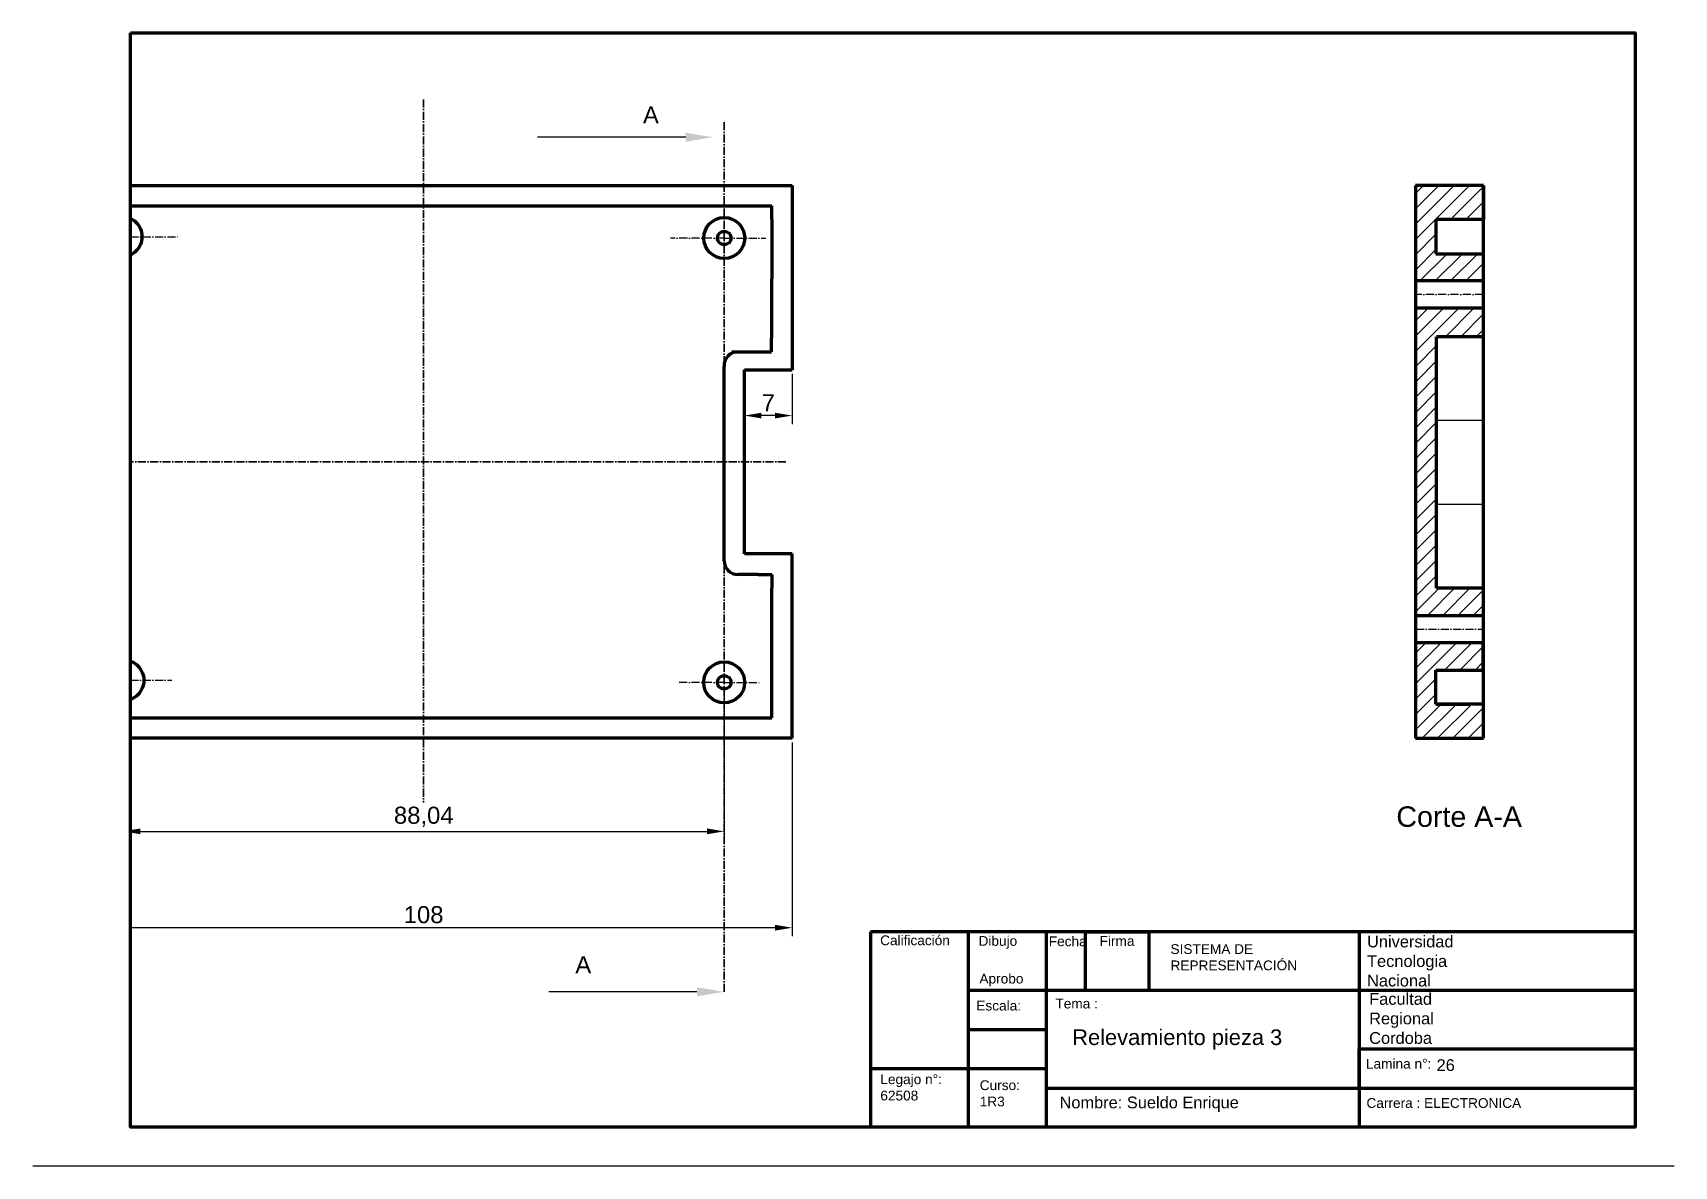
# Paper-space layout 'Presentación1' of a CAD drawing. Header units: millimetres. Extents: x -3 to 417, y -3 to 287.
# The model-space entities are those that its viewports show. They can reach past a viewport. Long polylines and large blocks are cut down to what shows.
import ezdxf
from ezdxf import colors
from ezdxf.entities.mleader import LeaderData, LeaderLine
from ezdxf.math import Vec2, Vec3

# ---------------------------------------------------------------- set-up
doc = ezdxf.new("R2010")
doc.units = ezdxf.units.MM
doc.header["$LTSCALE"] = 0.3
doc.linetypes.add('ACAD_ISO10W100', pattern=[18, 12, -3, 0, -3])
doc.layers.get('Defpoints').update_dxf_attribs({"linetype": 'ACAD_ISO10W100'})
doc.layers.add('corte', color=7, linetype='ACAD_ISO10W100', lineweight=35)
doc.layers.add('cotas', color=7, linetype='Continuous', lineweight=30)
doc.layers.add('linea gruesa', color=7, linetype='Continuous', lineweight=80, plot=False)
doc.layers.add('Sombreado', color=7, linetype='Continuous')
doc.styles.get("Standard").update_dxf_attribs({"font": 'arial.ttf'})
doc.dimstyles.new('ISO-25', dxfattribs={"dimtxt": 2.5, "dimasz": 2.5, "dimexe": 1.25, "dimexo": 0.625, "dimtad": 1, "dimtxsty": 'Standard', "dimcen": 2.5, "dimadec": 0, "dimazin": 0, "dimtfac": 1, "dimtmove": 0, "dimatfit": 3, "dimfxl": 1, "dimarcsym": 0})
pattern_1 = [(45, (1493.5325, 571.5175), (-1.122532, 1.122532), [])]

# ---------------------------------------------------------------- blocks, each defined once
blk = doc.blocks.new('*D28')
at = {"layer": 'cotas', "color": 0, "linetype": 'ByBlock', "lineweight": -2}
for p, q in [((1583.57, 719.81), (1583.57, 691.43)), ((1691.57, 719.81), (1691.57, 691.43)), ((1689.07, 692.68), (1586.07, 692.68))]:
    blk.add_line(p, q, dxfattribs=at)
at = {"layer": 'cotas', "color": 0, "linetype": 'ByBlock', "lineweight": 30}
for points in [[(1586.07, 693.1), (1586.07, 692.26), (1583.57, 692.68)], [(1689.07, 693.1), (1689.07, 692.26), (1691.57, 692.68)]]:
    blk.add_solid(points, dxfattribs=at)
at = {"layer": 'Defpoints', "color": 0, "linetype": 'ByBlock', "lineweight": 30}
for p in [(1583.57, 720.44), (1691.57, 720.44), (1583.57, 692.68)]:
    blk.add_point(p, dxfattribs=at)
at = {"layer": 'cotas', "color": 0, "linetype": 'ByBlock', "lineweight": 30, "insert": (1637.57, 694.58), "char_height": 2.5, "attachment_point": 5}
blk.add_mtext('108', dxfattribs=at)
blk = doc.blocks.new('*D29')
at = {"layer": 'cotas', "color": 0, "linetype": 'ByBlock', "lineweight": -2}
for p, q in [((1684.57, 773.81), (1684.57, 766.47)), ((1691.57, 773.81), (1691.57, 766.47)), ((1689.07, 767.72), (1687.07, 767.72))]:
    blk.add_line(p, q, dxfattribs=at)
at = {"layer": 'cotas', "color": 0, "linetype": 'ByBlock', "lineweight": 30}
for points in [[(1687.07, 768.13), (1687.07, 767.3), (1684.57, 767.72)], [(1689.07, 768.13), (1689.07, 767.3), (1691.57, 767.72)]]:
    blk.add_solid(points, dxfattribs=at)
at = {"layer": 'Defpoints', "color": 0, "linetype": 'ByBlock', "lineweight": 30}
for p in [(1684.57, 774.44), (1691.57, 774.44), (1684.57, 767.72)]:
    blk.add_point(p, dxfattribs=at)
at = {"layer": 'cotas', "color": 0, "linetype": 'ByBlock', "lineweight": 30, "insert": (1688.07, 769.59), "char_height": 2.5, "attachment_point": 5}
blk.add_mtext('7', dxfattribs=at)
blk = doc.blocks.new('*D25')
at = {"layer": 'cotas', "color": 0, "linetype": 'ByBlock', "lineweight": -2}
for p, q in [((1593.3, 793.93), (1557.21, 793.93)), ((1558.46, 791.43), (1558.46, 731.43)), ((1593.3, 728.93), (1557.21, 728.93))]:
    blk.add_line(p, q, dxfattribs=at)
at = {"layer": 'cotas', "color": 0, "linetype": 'ByBlock', "lineweight": 30}
for points in [[(1558.05, 791.43), (1558.88, 791.43), (1558.46, 793.93)], [(1558.05, 731.43), (1558.88, 731.43), (1558.46, 728.93)]]:
    blk.add_solid(points, dxfattribs=at)
at = {"layer": 'Defpoints', "color": 0, "linetype": 'ByBlock', "lineweight": 30}
for p in [(1593.93, 793.93), (1558.46, 728.93), (1593.93, 728.93)]:
    blk.add_point(p, dxfattribs=at)
at = {"layer": 'cotas', "color": 0, "linetype": 'ByBlock', "lineweight": 30, "insert": (1556.56, 761.43), "char_height": 2.5, "attachment_point": 5, "rotation": 90}
blk.add_mtext('65', dxfattribs=at)
blk = doc.blocks.new('*D26')
at = {"layer": 'cotas', "color": 0, "linetype": 'ByBlock', "lineweight": -2}
for p, q in [((1593.57, 728.3), (1593.57, 705.55)), ((1681.61, 728), (1681.61, 705.55)), ((1596.07, 706.8), (1679.11, 706.8))]:
    blk.add_line(p, q, dxfattribs=at)
at = {"layer": 'cotas', "color": 0, "linetype": 'ByBlock', "lineweight": 30}
for points in [[(1596.07, 707.22), (1596.07, 706.38), (1593.57, 706.8)], [(1679.11, 707.22), (1679.11, 706.38), (1681.61, 706.8)]]:
    blk.add_solid(points, dxfattribs=at)
at = {"layer": 'Defpoints', "color": 0, "linetype": 'ByBlock', "lineweight": 30}
for p in [(1593.57, 728.93), (1681.61, 728.63), (1681.61, 706.8)]:
    blk.add_point(p, dxfattribs=at)
at = {"layer": 'cotas', "color": 0, "linetype": 'ByBlock', "lineweight": 30, "insert": (1637.59, 708.93), "char_height": 2.5, "attachment_point": 5}
blk.add_mtext('88,04', dxfattribs=at)

msp = doc.modelspace()

# ---------------------------------------------------------------- hatches: boundary and pattern name
at = {"linetype": 'ByBlock', "lineweight": 30}
h = msp.add_hatch(dxfattribs=at)
h.set_pattern_fill('ANSI31', color=256, scale=0.5, style=0)
h.paths.add_polyline_path([(1792.828, 783.439), (1783.051, 783.439), (1783.004, 738.439), (1792.885, 738.439), (1792.885, 742.439), (1786, 742.439), (1786, 779.25), (1792.885, 779.25)])
at = {"layer": 'Sombreado', "lineweight": 30}
h = msp.add_hatch(dxfattribs=at)
h.set_pattern_fill('ANSI31', color=256, scale=0.5, style=0)
h.set_pattern_definition(pattern_1)
h.paths.add_polyline_path([(1782.885, 801.439), (1782.885, 787.439), (1792.828, 787.439), (1792.828, 791.439), (1785.885, 791.439), (1785.885, 796.439), (1792.885, 796.439), (1792.885, 801.439)])
h = msp.add_hatch(dxfattribs=at)
h.set_pattern_fill('ANSI31', color=256, scale=0.5, style=0)
h.set_pattern_definition(pattern_1)
h.paths.add_polyline_path([(1792.834, 734.439), (1782.885, 734.439), (1782.885, 720.439), (1792.885, 720.439), (1792.885, 725.439), (1785.885, 725.439), (1785.885, 730.439), (1792.834, 730.439)])

# ---------------------------------------------------------------- linework, layer by layer
at = {"linetype": 'ACAD_ISO10W100', "lineweight": 30}
for p, q in [((1593.304, 793.928), (1601.705, 793.928)), ((1681.621, 793.735), (1673.726, 793.735)), ((1681.61, 793.735), (1687.696, 793.735)), ((1593.571, 728.928), (1593.571, 737.428)), ((1593.304, 728.928), (1600.679, 728.928)), ((1681.61, 728.627), (1674.77, 728.627)), ((1681.61, 728.627), (1686.833, 728.627))]:
    msp.add_line(p, q, dxfattribs=at)
at = {"lineweight": 30}
for p, q in [((1792.885, 766.979), (1786.097, 766.979)), ((1792.885, 754.709), (1786.097, 754.709)), ((1792.885, 742.439), (1786, 742.439))]:
    msp.add_line(p, q, dxfattribs=at)
at = {"layer": 'corte', "linetype": 'ACAD_ISO10W100', "lineweight": 35}
msp.add_line((1681.61, 683.285), (1681.61, 811.035), dxfattribs=at)
at = {"layer": 'corte', "linetype": 'ACAD_ISO10W100', "lineweight": 30}
for p, q in [((1792.828, 785.439), (1782.885, 785.439)), ((1783.004, 736.439), (1792.885, 736.439))]:
    msp.add_line(p, q, dxfattribs=at)
at = {"layer": 'linea gruesa', "linetype": 'ACAD_ISO10W100', "lineweight": 35}
for p, q in [((1637.571, 814.038), (1637.56, 711.014)), ((1690.657, 760.939), (1583.571, 760.939))]:
    msp.add_line(p, q, dxfattribs=at)
at = {"layer": 'linea gruesa', "linetype": 'ByBlock', "lineweight": 80}
for p, q in [((1583.571, 801.439), (1691.571, 801.439)), ((1691.571, 801.439), (1691.571, 774.439)), ((1588.571, 798.439), (1686.571, 798.439)), ((1686.571, 798.439), (1688.572, 798.439)), ((1688.571, 796.438), (1688.572, 798.439)), ((1688.571, 796.438), (1688.56, 779.073)), ((1682.721, 777.074), (1686.56, 777.074)), ((1686.56, 777.074), (1688.559, 777.074)), ((1688.559, 777.074), (1688.56, 779.073)), ((1593.571, 747.439), (1593.571, 775.074)), ((1681.61, 747.439), (1681.616, 774.919)), ((1684.571, 747.439), (1684.571, 774.439)), ((1684.571, 774.439), (1691.571, 774.439)), ((1593.571, 746.439), (1593.571, 747.439)), ((1681.61, 746.439), (1681.61, 747.439)), ((1691.571, 747.439), (1684.571, 747.439)), ((1691.571, 720.439), (1691.571, 747.439)), ((1686.61, 744.439), (1683.61, 744.439)), ((1686.61, 744.439), (1688.571, 744.439)), ((1688.571, 744.439), (1688.571, 742.439)), ((1688.571, 725.439), (1688.571, 742.439)), ((1688.571, 723.439), (1688.571, 725.439)), ((1588.571, 723.439), (1686.571, 723.439)), ((1686.571, 723.439), (1688.571, 723.439)), ((1691.571, 720.439), (1583.571, 720.439))]:
    msp.add_line(p, q, dxfattribs=at)
at = {"layer": 'linea gruesa', "lineweight": 80}
for p, q in [((1782.885, 801.439), (1782.885, 720.439)), ((1792.885, 801.439), (1782.885, 801.439)), ((1792.885, 720.439), (1792.885, 801.439)), ((1792.885, 801.439), (1792.885, 799.439)), ((1792.885, 801.439), (1792.885, 796.439)), ((1792.885, 796.439), (1785.885, 796.439)), ((1785.885, 796.439), (1785.885, 791.439)), ((1785.885, 791.439), (1792.828, 791.439)), ((1792.828, 791.439), (1792.828, 787.439)), ((1792.828, 787.439), (1782.885, 787.439)), ((1792.828, 783.439), (1783.051, 783.439)), ((1792.885, 779.25), (1786, 779.25)), ((1786, 742.439), (1786, 779.25)), ((1792.885, 742.439), (1786, 742.439)), ((1783.004, 738.439), (1792.885, 738.439)), ((1792.834, 734.439), (1783.004, 734.439)), ((1792.834, 730.439), (1792.834, 734.439)), ((1785.885, 730.439), (1792.834, 730.439)), ((1785.885, 725.439), (1785.885, 730.439)), ((1792.885, 725.439), (1785.885, 725.439)), ((1785.885, 725.439), (1790.885, 725.439)), ((1792.885, 720.439), (1792.885, 725.439)), ((1792.885, 720.439), (1792.885, 725.439)), ((1782.885, 720.439), (1792.885, 720.439)), ((1792.885, 720.439), (1792.885, 720.439))]:
    msp.add_line(p, q, dxfattribs=at)
at = {"layer": 'linea gruesa', "lineweight": 30}
for p, q in [((1783.051, 783.439), (1783.004, 738.439)), ((1792.828, 783.439), (1783.051, 783.439)), ((1792.885, 779.25), (1792.828, 783.439)), ((1792.885, 742.439), (1792.885, 754.709)), ((1792.885, 738.439), (1792.885, 742.439)), ((1783.004, 738.439), (1792.885, 738.439))]:
    msp.add_line(p, q, dxfattribs=at)
at = {"layer": 'linea gruesa', "linetype": 'ByBlock', "lineweight": 80}
for centre, radius in [((1593.304, 793.928), 3), ((1681.621, 793.735), 3), ((1593.304, 793.928), 1), ((1681.621, 793.735), 1), ((1593.571, 728.928), 3), ((1681.61, 728.627), 3), ((1593.571, 728.928), 1), ((1681.61, 728.627), 1)]:
    msp.add_circle(centre, radius, dxfattribs=at)
for centre, start, end in [((1591.571, 775.074), 0, 90), ((1683.61, 775.074), 90, 184.44307), ((1591.571, 746.439), 270, 0), ((1591.571, 746.439), 270, 0), ((1591.571, 746.439), 270, 0), ((1683.61, 746.439), 180, 270)]:
    msp.add_arc(centre, 2, start, end, dxfattribs=at)

# ---------------------------------------------------------------- texts
at = {"linetype": 'ACAD_ISO10W100', "lineweight": 35, "char_height": 2.5, "attachment_point": 1}
for insert in [(1669.707, 813.018), (1659.801, 688.512)]:
    msp.add_mtext_dynamic_manual_height_columns('A', width=9.63935, gutter_width=12.5, heights=[0], dxfattribs=dict(at, insert=insert))
at = {"lineweight": 30, "insert": (1780.095, 710.46), "char_height": 3, "attachment_point": 1}
msp.add_mtext_dynamic_manual_height_columns('Corte A-A', width=99.2763, gutter_width=12.5, heights=[0], dxfattribs=at)

# ---------------------------------------------------------------- dimensions: what is measured, and where the dimension line sits
at = {"layer": 'cotas', "linetype": 'ByBlock', "lineweight": 30}
dim = msp.add_linear_dim(base=(1558.463, 728.928), p1=(1593.929, 793.928), p2=(1593.929, 728.928), angle=90, dimstyle='ISO-25', dxfattribs=at)
dim.commit()
dim.dimension.update_dxf_attribs({"geometry": '*D25', "text_midpoint": (1556.561, 761.428)})
for base, p1, p2, picture, middle in [((1684.571, 767.715), (1691.571, 774.439), (1684.571, 774.439), '*D29', (1688.071, 769.59)), ((1681.61, 706.799), (1593.571, 728.928), (1681.61, 728.627), '*D26', (1637.59, 708.927)), ((1583.571, 692.679), (1691.571, 720.439), (1583.571, 720.439), '*D28', (1637.571, 694.581))]:
    dim = msp.add_linear_dim(base=base, p1=p1, p2=p2, dimstyle='ISO-25', dxfattribs=at)
    dim.commit()
    dim.dimension.update_dxf_attribs({"geometry": picture, "text_midpoint": middle})

# ---------------------------------------------------------------- leaders
at = {"lineweight": 30}
ml = msp.add_multileader_mtext('Standard', dxfattribs=at)
ml.set_content('', color=256)
ml.set_leader_properties()
ml.build(insert=Vec2(0, 0))
ctx = ml.context
ctx.base_point, ctx.plane_origin = Vec3(1650.28, 808.499), Vec3(1679.974, 808.499)
ctx.text_align_type = 2
notes = []
notes.append((ctx, [(0, (1, 1, 0), (1662.28, 808.499), (-1, 0), 8, [(0, [(1679.974, 808.499)], 0, [])])]))
ctx.mtext.insert, ctx.mtext.alignment, ctx.mtext.flow_direction = Vec3(1652.28, 810.499), 3, 5
ml = msp.add_multileader_mtext('Standard', dxfattribs=at)
ml.set_content('', color=256)
ml.set_leader_properties()
ml.build(insert=Vec2(0, 0))
ctx = ml.context
ctx.base_point, ctx.plane_origin = Vec3(1651.916, 683.285), Vec3(1681.61, 683.285)
ctx.text_align_type = 2
notes.append((ctx, [(0, (1, 1, 0), (1663.916, 683.285), (-1, 0), 8, [(0, [(1681.61, 683.285)], 0, [])])]))
ctx.mtext.insert, ctx.mtext.alignment, ctx.mtext.flow_direction = Vec3(1653.916, 685.285), 3, 5
for ctx, leaders in notes:
    for number, flags, end, landing, length, lines in leaders:
        leader = LeaderData()
        leader.index, (leader.has_last_leader_line, leader.has_dogleg_vector, leader.attachment_direction) = number, flags
        leader.last_leader_point, leader.dogleg_vector, leader.dogleg_length = Vec3(end), Vec3(landing), length
        for number, points, colour, breaks in lines:
            line = LeaderLine()
            line.index, line.vertices, line.color, line.breaks = number, Vec3.list(points), colors.encode_raw_color(colour), breaks
            leader.lines.append(line)
        ctx.leaders.append(leader)

psp = doc.layouts.new('Presentación1')

# ---------------------------------------------------------------- linework, layer by layer
at = {"lineweight": 50}
for p, q in [((21.79, 286.82), (406.79, 286.82)), ((21.79, 6.82), (21.79, 286.82)), ((406.79, 286.82), (406.79, 6.82)), ((406.79, 6.82), (21.79, 6.82))]:
    psp.add_line(p, q, dxfattribs=at)
at = {"lineweight": 100}
psp.add_line((406.79, 56.82), (211.14, 56.82), dxfattribs=at)
psp.add_line((416.79, -3.18), (-3.21, -3.18))
at = {"layer": 'Defpoints', "linetype": 'ByBlock', "lineweight": 100}
for p, q in [((211.14, 56.82), (211.14, 6.82)), ((211.14, 56.82), (211.14, 41.82)), ((236.14, 56.82), (236.14, 6.82)), ((256.14, 6.82), (256.14, 56.82)), ((266.14, 41.82), (266.14, 56.82)), ((266.14, 56.82), (282.35, 56.82)), ((282.35, 56.82), (282.35, 41.82)), ((336.14, 56.82), (336.14, 6.82)), ((236.14, 41.82), (406.79, 41.82)), ((236.14, 41.82), (236.14, 31.82)), ((256.14, 41.82), (266.14, 41.82)), ((236.14, 31.82), (256.14, 31.82)), ((336.14, 16.82), (336.14, 26.82)), ((336.14, 26.82), (406.79, 26.82)), ((211.14, 21.82), (256.14, 21.82)), ((256.14, 6.82), (256.14, 16.82)), ((256.14, 16.82), (406.79, 16.82))]:
    psp.add_line(p, q, dxfattribs=at)
at = {"layer": 'Defpoints', "linetype": 'ByBlock', "lineweight": 50}
for p, q in [((211.14, 6.82), (211.14, 21.82)), ((256.14, 21.82), (256.14, 21.82)), ((256.14, 21.82), (256.14, 6.82))]:
    psp.add_line(p, q, dxfattribs=at)
psp.add_lwpolyline([(21.79, 286.82), (406.79, 286.82), (406.79, 6.82), (21.79, 6.82), (21.79, 286.82)], close=True, dxfattribs=at)
at = {"layer": 'Defpoints', "linetype": 'ByBlock', "lineweight": 100}
psp.add_lwpolyline([(21.79, 286.82), (406.79, 286.82), (406.79, 6.82), (21.79, 6.82), (21.79, 286.82)], close=True, dxfattribs=at)

# ---------------------------------------------------------------- texts
at = {"linetype": 'ACAD_ISO10W100', "lineweight": 30, "attachment_point": 1}
for s, width, insert, char_height in [('Relevamiento pieza 3', 80, (262.76, 31.82), 4), ('26', 43.2828, (355.99, 24.18), 3)]:
    psp.add_mtext_dynamic_manual_height_columns(s, width=width, gutter_width=12.5, heights=[0], dxfattribs=dict(at, insert=insert, char_height=char_height))
at = {"layer": 'Defpoints', "linetype": 'ByBlock', "lineweight": 100}
note = psp.add_mtext_dynamic_manual_height_columns('\\pi-5,l5;\\P', width=32.017, gutter_width=12.5, heights=[2.59, 0], dxfattribs=dict(at, insert=(211.14, 56.82), char_height=2.5, attachment_point=1))
for column, words in zip(note.columns.linked_columns, ['\\pi-5,l5,t15;']):
    column.text = words
at = {"layer": 'Defpoints', "linetype": 'ByBlock', "lineweight": 100, "attachment_point": 1}
for s, width, heights, insert, char_height in [('Calificación', 25.5389, [14.03], (213.6, 55.86), 2.5), ('Fecha', 10, [0], (256.75, 55.61), 2.5), ('  Firma', 16.215, [0], (267.82, 55.7), 2.5), ('Universidad \\PTecnologia\\PNacional', 70.6473, [0], (338.2, 55.8), 3), ('SISTEMA DE \\PREPRESENTACIÓN', 53.785, [7.38], (287.9, 53.62), 2.5), ('\\P\\P    Aprobo', 20, [16.86], (235.13, 54.4), 2.5), ('Escala:', 20, [0], (238.21, 39.16), 2.5), ('Tema :', 16.9446, [0], (258.45, 39.68), 2.5), ('Facultad \\PRegional \\PCordoba ', 31.3645, [0], (338.74, 41.12), 3), ('Lamina n°:', 18.6119, [0], (337.92, 24.28), 2.5), ('Legajo n°:\\P62508', 25, [0], (213.65, 20.31), 2.5), ('Curso: \\P1R3', 20, [0], (239.09, 18.79), 2.5), ('Nombre: Sueldo Enrique', 80, [0], (259.5, 14.63), 3), ('Carrera : ELECTRONICA', 70.6473, [0], (338.05, 14.23), 2.5)]:
    psp.add_mtext_dynamic_manual_height_columns(s, width=width, gutter_width=12.5, heights=heights, dxfattribs=dict(at, insert=insert, char_height=char_height))
at = {"layer": 'Defpoints', "linetype": 'ByBlock', "lineweight": 100}
note = psp.add_mtext_dynamic_manual_height_columns('  Dibujo   ', width=20, gutter_width=12.5, heights=[4.49, 0], dxfattribs=dict(at, insert=(236.84, 55.71), char_height=2.5, attachment_point=1))
for column, words in zip(note.columns.linked_columns, ['^I\\P\\P']):
    column.text = words

# ---------------------------------------------------------------- viewports
at = {"layer": 'Defpoints', "linetype": 'ByBlock', "lineweight": 50}
vp = psp.add_viewport(center=(214.29, 146.82), size=(385, 280), view_center_point=(1704.854, 743.632), view_height=160.32714, dxfattribs=at)
vp.dxf.flags = 0x10000  # cut along an outline
vp.dxf.clipping_boundary_handle = psp.add_lwpolyline([(21.79, 286.82), (406.79, 286.82), (406.79, 6.82), (21.79, 6.82), (21.79, 286.82)], format="xyb", close=True, dxfattribs={"invisible": 1}).dxf.handle
at = {"layer": 'Defpoints', "linetype": 'ByBlock', "lineweight": 100}
vp = psp.add_viewport(center=(214.29, 146.82), size=(385, 280), view_center_point=(210, 148.5), view_height=308.04314, status=3, dxfattribs=at)
vp.dxf.flags = 0x10000  # cut along an outline
vp.dxf.clipping_boundary_handle = psp.add_lwpolyline([(21.79, 286.82), (406.79, 286.82), (406.79, 6.82), (21.79, 6.82), (21.79, 286.82)], format="xyb", close=True, dxfattribs={"invisible": 1}).dxf.handle

doc.saveas('drawing.dxf')
